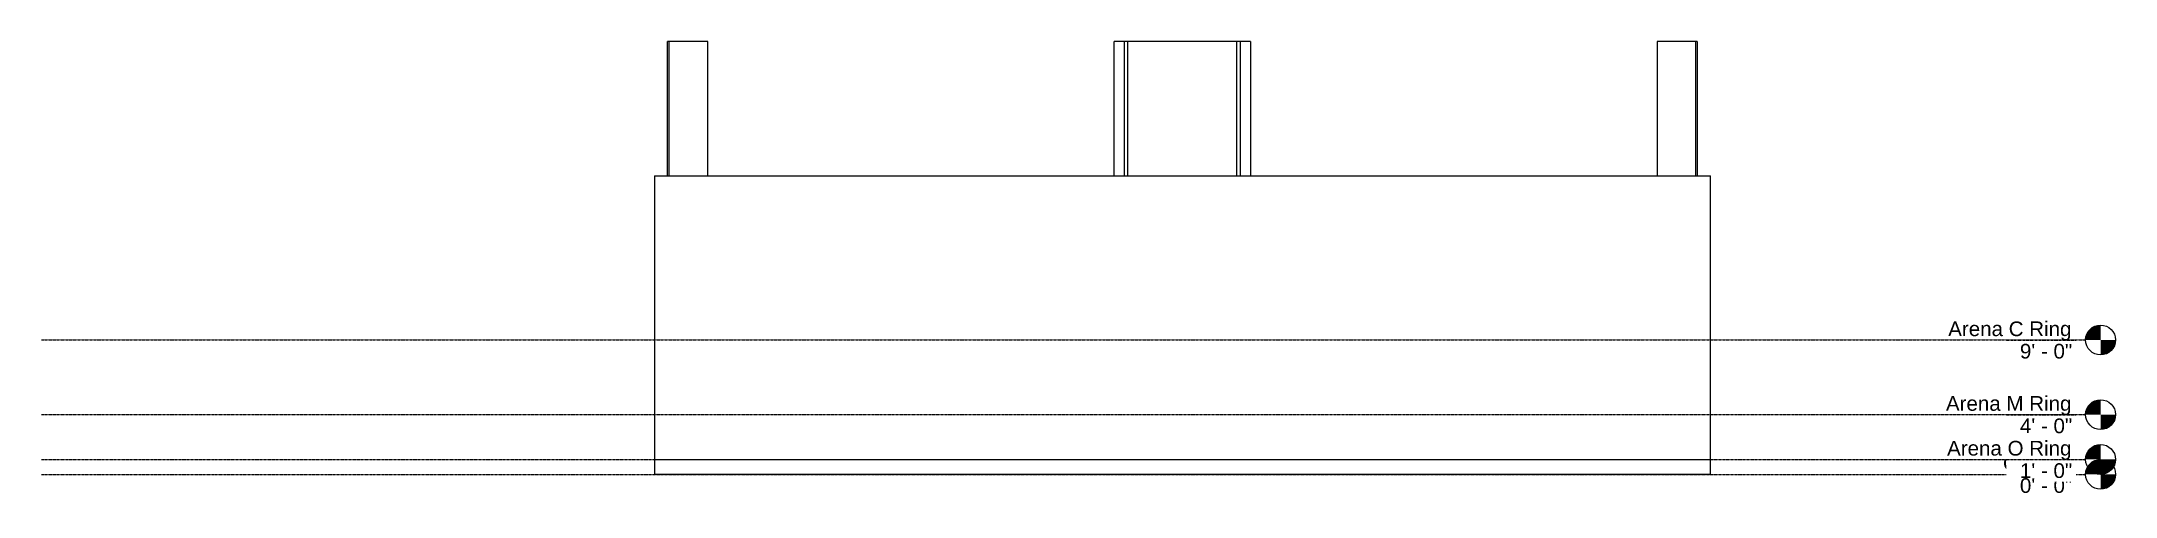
# Model space of a CAD drawing. Header units: inches. Extents: x -886 to 779, y -18 to 348.
import ezdxf

# ---------------------------------------------------------------- set-up
doc = ezdxf.new("R2010")
doc.units = ezdxf.units.IN
doc.header["$MEASUREMENT"] = 0
doc.linetypes.add('Grid Line 1_2_', pattern=[0.875, 0.5, -0.125, 0.125, -0.125])
for name, color, linetype, lineweight in [('A-FLOR-LEVL', 6, 'Continuous', 9), ('A-FLOR-OTLN', 6, 'Continuous', 13), ('A-WALL', 2, 'Continuous', 13)]:
    doc.layers.add(name, color=color, linetype=linetype, lineweight=lineweight)

# ---------------------------------------------------------------- blocks, each defined once
blk = doc.blocks.new('Level - Level Head - Circle-50818-West')
at = {"layer": 'A-FLOR-LEVL'}
h = blk.add_hatch(color=256, dxfattribs=at)
edge = h.paths.add_edge_path(flags=0)
edge.add_line((767.4, 0), (755.4, 0))
edge.add_arc((767.4, 0), 12, 90, 180, ccw=False)
edge.add_line((767.4, 12), (767.4, 0))
h = blk.add_hatch(color=256, dxfattribs=at)
edge = h.paths.add_edge_path(flags=0)
edge.add_line((767.4, -12), (767.4, 0))
edge.add_line((767.4, 0), (779.4, 0))
edge.add_arc((767.4, 0), 12, 270, 360, ccw=False)
blk.add_circle((767.4, 0), 12, dxfattribs=at)

msp = doc.modelspace()

# ---------------------------------------------------------------- linework, layer by layer
at = {"layer": 'A-FLOR-OTLN'}
for p, q in [((-393.9, 12), (-393.9, 0)), ((-393.9, 12), (454.1, 12)), ((454.1, 0), (454.1, 12))]:
    msp.add_line(p, q, dxfattribs=at)
at = {"layer": 'A-WALL'}
for p, q in [((-351, 348), (-383.3, 348)), ((-383.3, 240), (-383.3, 348)), ((-382.3, 348), (-382.3, 240)), ((-351, 240), (-351, 348)), ((84.8, 348), (-24.6, 348)), ((-24.6, 240), (-24.6, 348)), ((-16.6, 348), (-16.6, 240)), ((-13.7, 240), (-13.7, 348)), ((73.8, 240), (73.8, 348)), ((76.8, 240), (76.8, 348)), ((84.8, 348), (84.8, 240)), ((443.5, 348), (411.2, 348)), ((411.2, 348), (411.2, 240)), ((442.5, 240), (442.5, 348)), ((443.5, 348), (443.5, 240)), ((-393.9, 240), (-393.9, 12)), ((-393.9, 240), (454.1, 240)), ((454.1, 12), (454.1, 240)), ((454.1, 0), (-393.9, 0))]:
    msp.add_line(p, q, dxfattribs=at)

# ---------------------------------------------------------------- block references
at = {"layer": 'A-FLOR-LEVL'}
for p in [(0, 108), (0, 48), (0, 0)]:
    msp.add_blockref('Level - Level Head - Circle-50818-West', p, dxfattribs=at)

# ---------------------------------------------------------------- texts
at = {"layer": 'A-FLOR-LEVL', "char_height": 11.802, "attachment_point": 3, "line_spacing_factor": 0.938532, "bg_fill": 3, "box_fill_scale": 1.25, "bg_fill_color": 0, "bg_fill_transparency": 0}
for s, insert, width in [('\\fArial|b0|i0|c0|p34|;Arena C Ring', (744, 122.9), 117.792), ('\\fArial|b0|i0|c0|p34|;Arena M Ring', (744, 62.9), 119.952), ('\\fArial|b0|i0|c0|p34|;Ground', (744, 14.9), 65.52)]:
    msp.add_mtext(s, dxfattribs=dict(at, insert=insert, width=width))

# ---------------------------------------------------------------- next in the draw order: texts
at = {"layer": 'A-FLOR-LEVL', "char_height": 11.802, "width": 49.968, "attachment_point": 3, "line_spacing_factor": 0.938532, "bg_fill": 3, "box_fill_scale": 1.25, "bg_fill_color": 0, "bg_fill_transparency": 0}
for s, insert in [('\\fArial|b0|i0|c0|p34|;9\' - 0"', (744.6, 104.9)), ('\\fArial|b0|i0|c0|p34|;4\' - 0"', (744.6, 44.9)), ('\\fArial|b0|i0|c0|p34|;0\' - 0"', (744.6, -3.1))]:
    msp.add_mtext(s, dxfattribs=dict(at, insert=insert))

# ---------------------------------------------------------------- next in the draw order: linework, layer by layer
at = {"layer": 'A-FLOR-LEVL', "linetype": 'Grid Line 1_2_'}
for p, q in [((-886.1, 108), (755.4, 108)), ((-886.1, 48), (755.4, 48)), ((-886.1, 0), (755.4, 0))]:
    msp.add_line(p, q, dxfattribs=at)

# ---------------------------------------------------------------- next in the draw order: block references
at = {"layer": 'A-FLOR-LEVL'}
msp.add_blockref('Level - Level Head - Circle-50818-West', (0, 12), dxfattribs=at)

# ---------------------------------------------------------------- next in the draw order: texts
at = {"layer": 'A-FLOR-LEVL', "insert": (744, 26.9), "char_height": 11.802, "width": 118.944, "attachment_point": 3, "line_spacing_factor": 0.938532, "bg_fill": 3, "box_fill_scale": 1.25, "bg_fill_color": 0, "bg_fill_transparency": 0}
msp.add_mtext('\\fArial|b0|i0|c0|p34|;Arena O Ring', dxfattribs=at)

# ---------------------------------------------------------------- next in the draw order: texts
at = {"layer": 'A-FLOR-LEVL', "insert": (744.6, 8.9), "char_height": 11.802, "width": 49.968, "attachment_point": 3, "line_spacing_factor": 0.938532, "bg_fill": 3, "box_fill_scale": 1.25, "bg_fill_color": 0, "bg_fill_transparency": 0}
msp.add_mtext('\\fArial|b0|i0|c0|p34|;1\' - 0"', dxfattribs=at)

# ---------------------------------------------------------------- next in the draw order: linework, layer by layer
at = {"layer": 'A-FLOR-LEVL', "linetype": 'Grid Line 1_2_'}
msp.add_line((-886.1, 12), (755.4, 12), dxfattribs=at)

doc.saveas('drawing.dxf')
